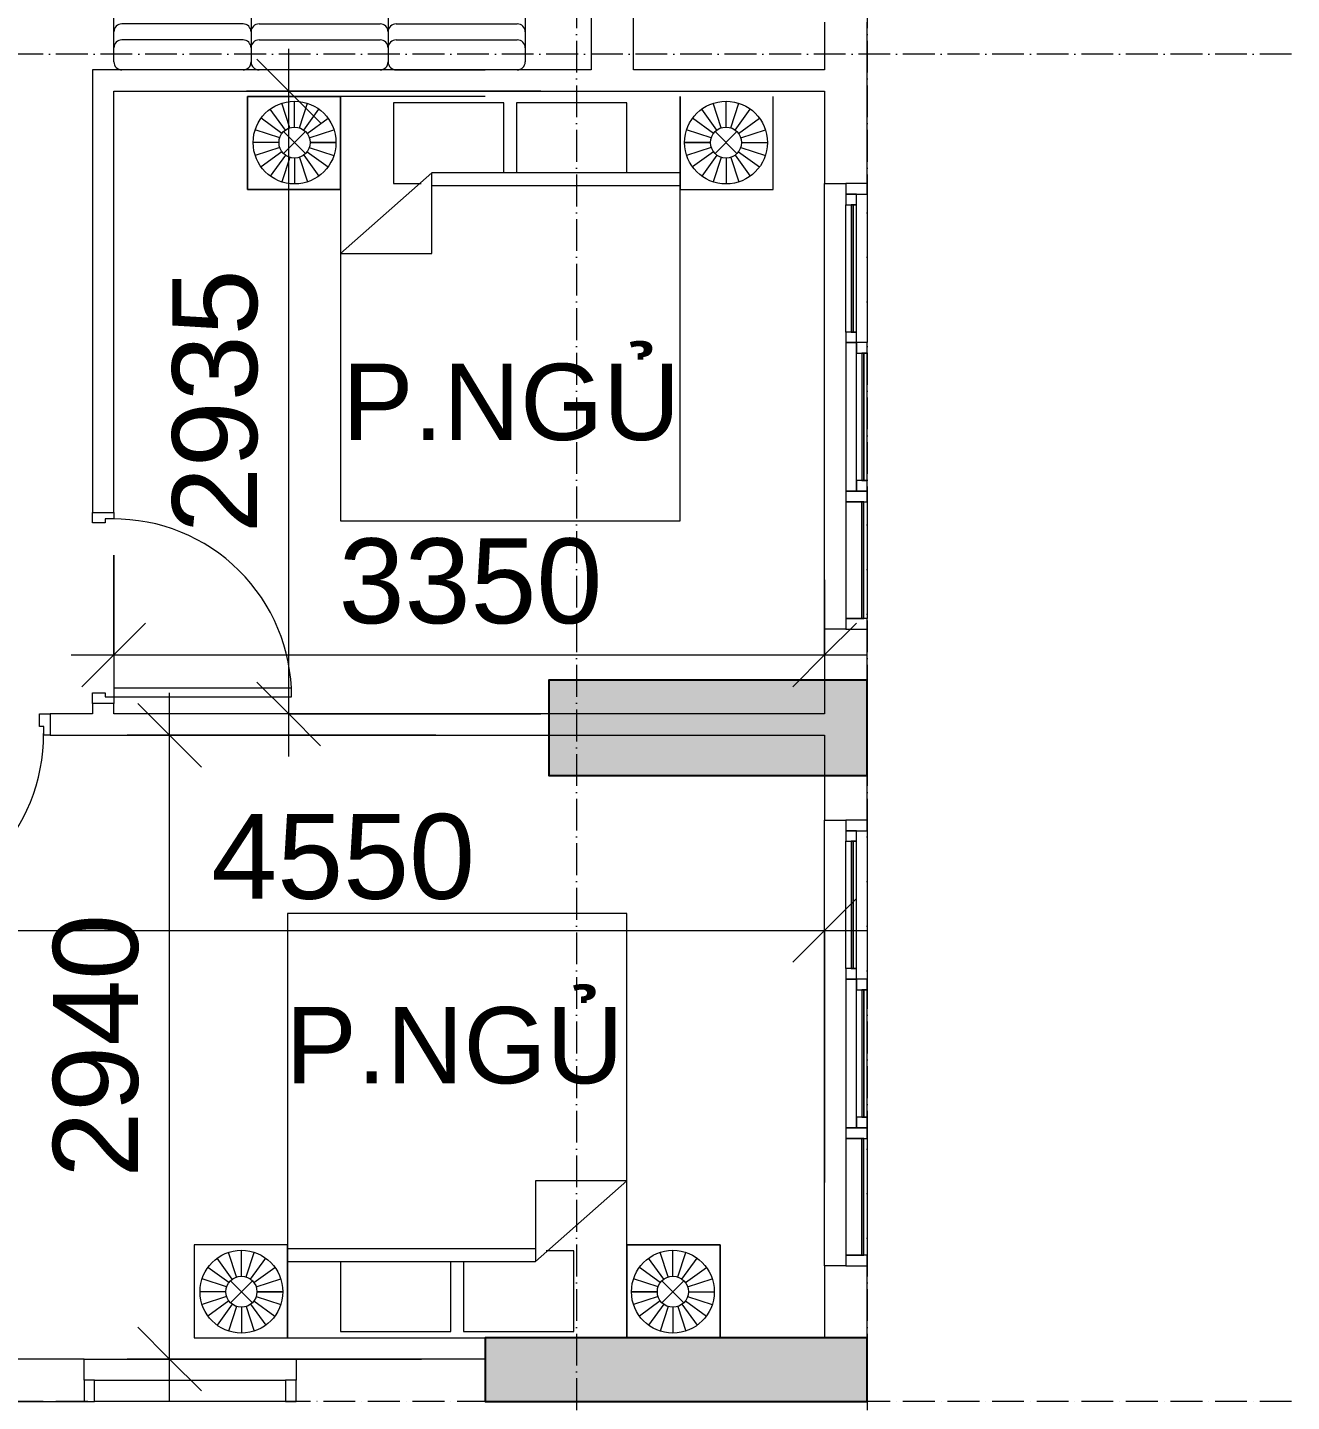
# Model space of a CAD drawing. Header units: millimetres. Extents: x -20144 to 122974, y -38328 to 48263.
# Drawn here: x 37044 to 43001, y 0 to 6475 of the extents above; entities that cross this region are included whole.
import ezdxf

# ---------------------------------------------------------------- set-up
doc = ezdxf.new("R2010")
doc.units = ezdxf.units.MM
doc.linetypes.add('Grid Line', pattern=[4.2, 3, -0.6, 0, -0.6])
for name, color, linetype, lineweight in [('CHU', 181, 'Continuous', 5), ('CUA', 31, 'Continuous', 9), ('DIM', 1, 'Continuous', 5), ('DIM-200', 1, 'Continuous', 5), ('NET-CAT', 3, 'Continuous', 15), ('NET-THAY', 2, 'Continuous', 9), ('THIET BI', 44, 'Continuous', 5), ('TRUC', 225, 'Continuous', 5), ('X-COT HAM$0$LC.HA', 8, 'Continuous', 9)]:
    doc.layers.add(name, color=color, linetype=linetype, lineweight=lineweight)
doc.styles.add('Arial_3', font='arial_0.ttf', dxfattribs={"height": 400})
doc.styles.add('Arial_4', font='arial_0.ttf', dxfattribs={"height": 360})
doc.dimstyles.new('Diagonal_-_2mm_Arial', dxfattribs={"dimscale": 304.8, "dimtxt": 408.10376, "dimasz": 0.984252, "dimexe": 0.656168, "dimexo": 4.593176, "dimgap": 0.098425, "dimtad": 1, "dimdec": 0, "dimzin": 0, "dimdsep": 46, "dimtxsty": 'Arial_3', "dimblk1": 'OBLIQUE', "dimblk2": 'OBLIQUE', "dimsah": 1, "dimcen": 0.09, "dimdle": 0.656168, "dimazin": 0, "dimtfac": 1, "dimtdec": 4, "dimtix": 1, "dimtmove": 0, "dimatfit": 3, "dimfxl": 0, "dimtvp": 1, "dimtolj": 1, "dimtzin": 0, "dimlwd": 9, "dimlwe": 9, "dimarcsym": 0})

# ---------------------------------------------------------------- blocks, each defined once
blk = doc.blocks.new('ALC1807-ASCENT PLAZA-KET CAU_rvt-1-MẶT BẰNG TẦNG 5 ĐẾN TẦNG 22')
at = {"layer": 'X-COT HAM$0$LC.HA'}
h = blk.add_hatch(color=256, dxfattribs=at)
h.dxf.hatch_style = 1
h.paths.add_polyline_path([(41000.5, 2949.9), (41000.5, 3399.9), (39500.5, 3399.9), (39500.5, 2949.9)])
h = blk.add_hatch(color=256, dxfattribs=at)
h.dxf.hatch_style = 1
h.paths.add_polyline_path([(41000.5, -0.1), (41000.5, 299.9), (39200.5, 299.9), (39200.5, -0.1)])
at = {"ltscale": 1000}
for points in [[(41000.5, 2949.9), (41000.5, 3399.9), (39500.5, 3399.9), (39500.5, 2949.9)], [(41000.5, -0.1), (41000.5, 299.9), (39200.5, 299.9), (39200.5, -0.1)]]:
    blk.add_lwpolyline(points, close=True, dxfattribs=at)
blk = doc.blocks.new('X-GIUONG - X-GIUONG 1-1305619-MẶT BẰNG TẦNG 5 ĐẾN TẦNG 22')
at = {"layer": 'THIET BI'}
for p, q in [((-800, 0), (-1239, 0)), ((-1239, 0), (-1239, -439)), ((-1239, 0), (-800, 0)), ((-1239, -439), (-1239, 0)), ((-1059.6, -158.2), (-1131.2, -59.5)), ((-1039.2, -147.8), (-1076.9, -31.8)), ((-1016.6, -144.2), (-1016.6, -22.2)), ((-993.9, -147.8), (-956.3, -31.8)), ((-973.5, -158.2), (-901.9, -59.5)), ((-800, -439), (-800, 0)), ((-118.6, 0), (-800, 0)), ((-800, 0), (-800, -2000)), ((-118.6, 0), (-800, 0)), ((-800, 0), (-800, -439)), ((-800, 0), (-800, -2000)), ((-550, -30), (-550, -410)), ((-30, -30), (-550, -30)), ((-30, -360), (-30, -30)), ((30, -30), (30, -360)), ((550, -30), (30, -30)), ((550, -360), (550, -30)), ((800, 0), (800, -439)), ((800, -2000), (800, 0)), ((800, 0), (800, -439)), ((800, -2000), (800, 0)), ((973.5, -158.2), (901.9, -59.5)), ((993.9, -147.8), (956.3, -31.8)), ((1016.6, -144.2), (1016.6, -22.2)), ((1039.2, -147.8), (1076.9, -31.8)), ((1059.6, -158.2), (1131.2, -59.5)), ((1239, -439), (1239, 0)), ((1239, -439), (1239, 0)), ((-1075.8, -174.4), (-1174.4, -102.7)), ((-957.4, -174.4), (-858.7, -102.7)), ((957.4, -174.4), (858.7, -102.7)), ((1075.8, -174.4), (1174.4, -102.7)), ((-1086.1, -194.8), (-1202.1, -157.1)), ((-1068.3, -269.1), (-964.8, -165.6)), ((-1068.3, -165.6), (-964.8, -269.1)), ((-947, -194.8), (-831, -157.1)), ((947, -194.8), (831, -157.1)), ((1068.3, -269.1), (964.8, -165.6)), ((1068.3, -165.6), (964.8, -269.1)), ((1086.1, -194.8), (1202.1, -157.1)), ((-1089.7, -217.4), (-1211.7, -217.4)), ((-1086.1, -240), (-1202.1, -277.7)), ((-947, -240), (-831, -277.7)), ((-943.4, -217.4), (-821.4, -217.4)), ((-821.4, -217.4), (-943.4, -217.4)), ((943.4, -217.4), (821.4, -217.4)), ((821.4, -217.4), (943.4, -217.4)), ((947, -240), (831, -277.7)), ((1086.1, -240), (1202.1, -277.7)), ((1089.7, -217.4), (1211.7, -217.4)), ((-1075.8, -260.4), (-1174.4, -332.1)), ((-1059.6, -276.6), (-1131.2, -375.2)), ((-1039.2, -287), (-1076.9, -402.9)), ((-1016.6, -290.5), (-1016.6, -412.5)), ((-993.9, -287), (-956.3, -402.9)), ((-973.5, -276.6), (-901.9, -375.2)), ((-957.4, -260.4), (-858.7, -332.1)), ((957.4, -260.4), (858.7, -332.1)), ((973.5, -276.6), (901.9, -375.2)), ((993.9, -287), (956.3, -402.9)), ((1016.6, -290.5), (1016.6, -412.5)), ((1039.2, -287), (1076.9, -402.9)), ((1059.6, -276.6), (1131.2, -375.2)), ((1075.8, -260.4), (1174.4, -332.1)), ((-370, -360), (-800, -740)), ((-370, -740), (-370, -360)), ((800, -360), (-370, -360)), ((-1239, -439), (-800, -439)), ((-800, -439), (-1239, -439)), ((-550, -410), (-420, -410)), ((-370, -420), (800, -420)), ((800, -439), (1239, -439)), ((800, -439), (1239, -439)), ((-800, -740), (-370, -740)), ((-800, -2000), (800, -2000)), ((-800, -2000), (800, -2000))]:
    blk.add_line(p, q, dxfattribs=at)
for centre, radius in [((-1016.6, -217.4), 195.1), ((1016.6, -217.4), 195.1), ((-1016.6, -217.4), 73.2), ((1016.6, -217.4), 73.2)]:
    blk.add_circle(centre, radius, dxfattribs=at)
blk = doc.blocks.new('X-GIUONG - X-GIUONG 1-V2-MẶT BẰNG TẦNG 5 ĐẾN TẦNG 22')
at = {"layer": 'THIET BI'}
for p, q in [((-800, 0), (-1239, 0)), ((-1239, 0), (-1239, -439)), ((-1239, 0), (-800, 0)), ((-1239, -439), (-1239, 0)), ((-1059.6, -158.2), (-1131.2, -59.5)), ((-1039.2, -147.8), (-1076.9, -31.8)), ((-1016.6, -144.2), (-1016.6, -22.2)), ((-993.9, -147.8), (-956.3, -31.8)), ((-973.5, -158.2), (-901.9, -59.5)), ((-800, -439), (-800, 0)), ((800, 0), (-800, 0)), ((-800, 0), (-800, -2000)), ((800, 0), (-800, 0)), ((-800, 0), (-800, -439)), ((-800, 0), (-800, -2000)), ((-550, -30), (-550, -410)), ((-30, -30), (-550, -30)), ((-30, -360), (-30, -30)), ((30, -30), (30, -360)), ((550, -30), (30, -30)), ((550, -360), (550, -30)), ((1239, 0), (800, 0)), ((800, 0), (800, -439)), ((800, -2000), (800, 0)), ((1239, 0), (800, 0)), ((800, 0), (800, -439)), ((800, -2000), (800, 0)), ((973.5, -158.2), (901.9, -59.5)), ((993.9, -147.8), (956.3, -31.8)), ((1016.6, -144.2), (1016.6, -22.2)), ((1039.2, -147.8), (1076.9, -31.8)), ((1059.6, -158.2), (1131.2, -59.5)), ((1239, -439), (1239, 0)), ((1239, -439), (1239, 0)), ((-1075.8, -174.4), (-1174.4, -102.7)), ((-957.4, -174.4), (-858.7, -102.7)), ((957.4, -174.4), (858.7, -102.7)), ((1075.8, -174.4), (1174.4, -102.7)), ((-1086.1, -194.8), (-1202.1, -157.1)), ((-1068.3, -269.1), (-964.8, -165.6)), ((-1068.3, -165.6), (-964.8, -269.1)), ((-947, -194.8), (-831, -157.1)), ((947, -194.8), (831, -157.1)), ((1068.3, -269.1), (964.8, -165.6)), ((1068.3, -165.6), (964.8, -269.1)), ((1086.1, -194.8), (1202.1, -157.1)), ((-1089.7, -217.4), (-1211.7, -217.4)), ((-1086.1, -240), (-1202.1, -277.7)), ((-947, -240), (-831, -277.7)), ((-943.4, -217.4), (-821.4, -217.4)), ((-821.4, -217.4), (-943.4, -217.4)), ((943.4, -217.4), (821.4, -217.4)), ((821.4, -217.4), (943.4, -217.4)), ((947, -240), (831, -277.7)), ((1086.1, -240), (1202.1, -277.7)), ((1089.7, -217.4), (1211.7, -217.4)), ((-1075.8, -260.4), (-1174.4, -332.1)), ((-1059.6, -276.6), (-1131.2, -375.2)), ((-1039.2, -287), (-1076.9, -402.9)), ((-1016.6, -290.5), (-1016.6, -412.5)), ((-993.9, -287), (-956.3, -402.9)), ((-973.5, -276.6), (-901.9, -375.2)), ((-957.4, -260.4), (-858.7, -332.1)), ((957.4, -260.4), (858.7, -332.1)), ((973.5, -276.6), (901.9, -375.2)), ((993.9, -287), (956.3, -402.9)), ((1016.6, -290.5), (1016.6, -412.5)), ((1039.2, -287), (1076.9, -402.9)), ((1059.6, -276.6), (1131.2, -375.2)), ((1075.8, -260.4), (1174.4, -332.1)), ((-370, -360), (-800, -740)), ((-370, -740), (-370, -360)), ((800, -360), (-370, -360)), ((-1239, -439), (-800, -439)), ((-800, -439), (-1239, -439)), ((-550, -410), (-420, -410)), ((-370, -420), (800, -420)), ((800, -439), (1239, -439)), ((800, -439), (1239, -439)), ((-800, -740), (-370, -740)), ((-800, -2000), (800, -2000)), ((-800, -2000), (800, -2000))]:
    blk.add_line(p, q, dxfattribs=at)
for centre, radius in [((-1016.6, -217.4), 195.1), ((1016.6, -217.4), 195.1), ((-1016.6, -217.4), 73.2), ((1016.6, -217.4), 73.2)]:
    blk.add_circle(centre, radius, dxfattribs=at)
blk = doc.blocks.new('CUA PHONG NGU - Type 1-1365695-MẶT BẰNG TẦNG 5 ĐẾN TẦNG 22')
at = {"layer": 'CUA', "lineweight": 5}
for p, q in [((-348.5, -52.3), (-348.5, 47.7)), ((-348.5, 47.7), (-298.5, 47.7)), ((-298.5, 47.7), (-298.5, -11.3)), ((501.5, 47.7), (551.5, 47.7)), ((501.5, -11.3), (501.5, 47.7)), ((551.5, 47.7), (551.5, -52.3)), ((-318.5, -52.3), (-348.5, -52.3)), ((-318.5, -11.3), (-318.5, -52.3)), ((-298.5, -11.3), (-318.5, -11.3)), ((521.5, -11.3), (501.5, -11.3)), ((521.5, -52.3), (521.5, -11.3)), ((551.5, -52.3), (521.5, -52.3))]:
    blk.add_line(p, q, dxfattribs=at)
at = {"layer": 'CUA'}
for p, q in [((-277.5, -52.3), (-317.5, -52.3)), ((-317.5, -52.3), (-317.5, -890.3)), ((-277.5, -890.3), (-277.5, -52.3)), ((-317.5, -890.3), (-277.5, -890.3))]:
    blk.add_line(p, q, dxfattribs=at)
at = {"layer": 'CUA', "lineweight": 5}
blk.add_arc((-317.5, -52.3), 838, 270, 0.5, dxfattribs=at)
blk = doc.blocks.new('X-PHONG NGU 2 - X-PHONG NGU 2_Recovery_-1759957-MẶT BẰNG TẦNG 5 ĐẾN TẦNG 22')
at = {"layer": 'CUA'}
for p, q in [((-1000, 0), (-1050, 0)), ((-1050, 0), (-1050, -100)), ((-450, 0), (-1000, 0)), ((-1000, 0), (-1000, -75)), ((-1000, -100), (-1000, 0)), ((-450, -75), (-450, 0)), ((-400, 0), (-450, 0)), ((-450, 0), (-450, -100)), ((300, 0), (-400, 0)), ((-400, 0), (-400, -50)), ((-400, -100), (-400, 0)), ((300, -50), (300, 0)), ((350, 0), (300, 0)), ((300, 0), (300, -50)), ((350, -50), (350, 0)), ((350, 0), (950, 0)), ((1000, 0), (950, 0)), ((950, 0), (950, -50)), ((1050, 0), (1000, 0)), ((1000, 0), (1000, -100)), ((1000, -50), (1000, 0)), ((1050, -100), (1050, 0)), ((-400, -50), (300, -50)), ((-350, -50), (-400, -50)), ((-400, -50), (-400, -100)), ((-350, -100), (-350, -50)), ((300, -50), (250, -50)), ((250, -50), (250, -100)), ((300, -50), (350, -50)), ((300, -100), (300, -50)), ((950, -25), (350, -25)), ((350, -25), (350, -35)), ((350, -35), (950, -35)), ((950, -35), (350, -35)), ((350, -35), (350, -50)), ((350, -50), (950, -50)), ((950, -35), (950, -25)), ((950, -50), (950, -35)), ((950, -50), (1000, -50)), ((-1050, -100), (-1000, -100)), ((-450, -75), (-1000, -75)), ((-1000, -75), (-1000, -85)), ((-1000, -75), (-450, -75)), ((-1000, -85), (-450, -85)), ((-450, -100), (-1000, -100)), ((-450, -85), (-450, -75)), ((-450, -100), (-400, -100)), ((-400, -100), (-350, -100)), ((250, -75), (-350, -75)), ((-350, -75), (-350, -85)), ((-350, -85), (250, -85)), ((250, -85), (-350, -85)), ((-350, -85), (-350, -100)), ((-350, -100), (250, -100)), ((250, -85), (250, -75)), ((250, -100), (250, -85)), ((250, -100), (300, -100)), ((1000, -100), (300, -100)), ((1000, -100), (1050, -100))]:
    blk.add_line(p, q, dxfattribs=at)
blk = doc.blocks.new('X-PHONG NGU 3 - X-PHONG NGU 2_Recovery_-1383719-MẶT BẰNG TẦNG 5 ĐẾN TẦNG 22')
at = {"layer": 'CUA'}
for p, q in [((-450, 0), (-500, 0)), ((-500, 0), (-500, -100)), ((-450, -100), (-450, 0)), ((-450, 0), (450, 0)), ((500, 0), (450, 0)), ((450, 0), (450, -100)), ((500, -100), (500, 0)), ((-500, -100), (-450, -100)), ((450, -100), (-450, -100)), ((450, -100), (500, -100))]:
    blk.add_line(p, q, dxfattribs=at)
blk = doc.blocks.new('X-SOFA - X-SOFA-1305587-MẶT BẰNG TẦNG 5 ĐẾN TẦNG 22')
at = {"layer": 'THIET BI'}
for p, q in [((-658.4, 959.8), (-658.4, 978.7)), ((-644.3, 992.8), (-295.7, 992.8)), ((-281.5, 978.7), (-281.5, 959.8)), ((-753.8, 360.8), (-753.8, 931.5)), ((-716.2, 969.2), (-658.4, 969.2)), ((-295.7, 945.7), (-644.3, 945.7)), ((-281.5, 969.2), (-103.7, 969.2)), ((-216.7, 360.8), (-216.7, 931.5)), ((-141.3, 360.8), (-141.3, 931.5)), ((-103.7, 969.2), (-37.7, 969.2)), ((0, 360.8), (0, 780)), ((-1250, 325), (-1900, 325)), ((-1900, 325), (-1900, -325)), ((-1900, 325), (-1900, -325)), ((-1250, 325), (-1900, 325)), ((-1250, -325), (-1250, 325)), ((-1250, -325), (-1250, 325)), ((-753.8, -285.4), (-753.8, 285.4)), ((-716.2, 323.1), (-103.7, 323.1)), ((-216.7, -285.4), (-216.7, 285.4)), ((-141.3, -285.4), (-141.3, 285.4)), ((-103.7, 323.1), (-37.7, 323.1)), ((0, 285.4), (0, -285.4)), ((-716.2, -323.1), (-37.7, -323.1)), ((-1900, -325), (-1250, -325)), ((-1900, -325), (-1250, -325)), ((-753.8, -360.8), (-753.8, -931.5)), ((-216.7, -360.8), (-216.7, -931.5)), ((-141.3, -360.8), (-141.3, -931.5)), ((0, -360.8), (0, -931.5)), ((-716.2, -969.2), (-658.4, -969.2)), ((-658.4, -959.8), (-658.4, -978.7)), ((-295.7, -945.7), (-644.3, -945.7)), ((-281.5, -978.7), (-281.5, -959.8)), ((-103.7, -969.2), (-281.5, -969.2)), ((-37.7, -969.2), (-103.7, -969.2)), ((-644.3, -992.8), (-295.7, -992.8))]:
    blk.add_line(p, q, dxfattribs=at)
for centre, radius, start, end in [((-644.3, 978.7), 14.1, 90, 180), ((-295.7, 978.7), 14.1, 360, 90), ((-716.2, 931.5), 37.7, 90, 180), ((-644.3, 959.8), 14.1, 180, 270), ((-295.7, 959.8), 14.1, 270, 0), ((-179, 931.5), 37.7, 90, 180), ((-103.7, 931.5), 37.7, 90, 180), ((-37.7, 931.5), 37.7, 360, 90), ((-716.2, 360.8), 37.7, 180, 270), ((-179, 360.8), 37.7, 180, 270), ((-103.7, 360.8), 37.7, 180, 270), ((-37.7, 360.8), 37.7, 270, 0), ((-716.2, 285.4), 37.7, 90, 180), ((-179, 285.4), 37.7, 90, 180), ((-103.7, 285.4), 37.7, 90, 180), ((-37.7, 285.4), 37.7, 360, 90), ((-716.2, -285.4), 37.7, 180, 270), ((-716.2, -360.8), 37.7, 90, 180), ((-179, -285.4), 37.7, 180, 270), ((-179, -360.8), 37.7, 90, 180), ((-103.7, -285.4), 37.7, 180, 270), ((-103.7, -360.8), 37.7, 90, 180), ((-37.7, -285.4), 37.7, 270, 0), ((-37.7, -360.8), 37.7, 360, 90), ((-716.2, -931.5), 37.7, 180, 270), ((-644.3, -959.8), 14.1, 90, 180), ((-295.7, -959.8), 14.1, 360, 90), ((-179, -931.5), 37.7, 180, 270), ((-103.7, -931.5), 37.7, 180, 270), ((-37.7, -931.5), 37.7, 270, 0), ((-644.3, -978.7), 14.1, 180, 270), ((-295.7, -978.7), 14.1, 270, 0)]:
    blk.add_arc(centre, radius, start, end, dxfattribs=at)
blk = doc.blocks.new('DIMBLOCK46-MẶT BẰNG TẦNG 5 ĐẾN TẦNG 22')
at = {"layer": 'DIM-200', "lineweight": 9, "transparency": 16777216}
for p, q in [((36250.5, 1031.8), (36250.5, 2419.6)), ((40800.5, 1031.8), (40800.5, 2419.6)), ((36250.5, 2219.6), (36400.5, 2369.6)), ((40800.5, 2219.6), (40950.5, 2369.6)), ((36050.5, 2219.6), (41000.5, 2219.6)), ((36250.5, 2219.6), (36100.5, 2069.6)), ((36250.5, 2219.6), (36250.5, 1031.8)), ((40800.5, 2219.6), (40650.5, 2069.6)), ((40800.5, 2219.6), (40800.5, 1031.8))]:
    blk.add_line(p, q, dxfattribs=at)
at = {"layer": 'DIM-200', "color": 0, "lineweight": 9, "transparency": 16777216, "insert": (37910.2, 2768.9), "char_height": 400, "width": 1476.708, "attachment_point": 1, "line_spacing_factor": 0.941778, "style": 'Arial_3'}
blk.add_mtext('4550', dxfattribs=at)
blk = doc.blocks.new('_Oblique')
at = {"color": 0, "linetype": 'ByBlock', "lineweight": -2}
blk.add_line((-0.5, -0.5), (0.5, 0.5), dxfattribs=at)
blk = doc.blocks.new('DIMBLOCK47-MẶT BẰNG TẦNG 5 ĐẾN TẦNG 22')
at = {"layer": 'DIM-200', "lineweight": 9, "transparency": 16777216}
for p, q in [((37713.6, -0.1), (37713.6, 3339.9)), ((37713.6, 3139.9), (37563.6, 3289.9)), ((38967.6, 3139.9), (37513.6, 3139.9)), ((37713.6, 3139.9), (37863.6, 2989.9)), ((37713.6, 3139.9), (38967.6, 3139.9)), ((37713.6, 199.9), (37563.6, 349.9)), ((38901.5, 199.9), (37513.6, 199.9)), ((37713.6, 199.9), (37863.6, 49.9)), ((37713.6, 199.9), (38901.5, 199.9))]:
    blk.add_line(p, q, dxfattribs=at)
at = {"layer": 'DIM-200', "color": 0, "lineweight": 9, "transparency": 16777216, "insert": (37164.3, 1054.6), "char_height": 400, "width": 1476.708, "attachment_point": 1, "rotation": 90, "line_spacing_factor": 0.941778, "style": 'Arial_3'}
blk.add_mtext('2940', dxfattribs=at)
blk = doc.blocks.new('DIMBLOCK48-MẶT BẰNG TẦNG 5 ĐẾN TẦNG 22')
at = {"layer": 'DIM-200', "lineweight": 9, "transparency": 16777216}
for p, q in [((38275.4, 3039.9), (38275.4, 6374.9)), ((38275.4, 6174.9), (38125.4, 6324.9)), ((39463.3, 6174.9), (38075.4, 6174.9)), ((38275.4, 6174.9), (38425.4, 6024.9)), ((38275.4, 6174.9), (39463.3, 6174.9)), ((38275.4, 3239.9), (38125.4, 3389.9)), ((39463.3, 3239.9), (38075.4, 3239.9)), ((38275.4, 3239.9), (38425.4, 3089.9)), ((38275.4, 3239.9), (39463.3, 3239.9))]:
    blk.add_line(p, q, dxfattribs=at)
at = {"layer": 'DIM-200', "color": 0, "lineweight": 9, "transparency": 16777216, "insert": (37726.1, 4092.1), "char_height": 400, "width": 1476.708, "attachment_point": 1, "rotation": 90, "line_spacing_factor": 0.941778, "style": 'Arial_3'}
blk.add_mtext('2935', dxfattribs=at)
blk = doc.blocks.new('DIMBLOCK49-MẶT BẰNG TẦNG 5 ĐẾN TẦNG 22')
at = {"layer": 'DIM-200', "lineweight": 9, "transparency": 16777216}
for p, q in [((37450.5, 3987.6), (37450.5, 3318)), ((37450.5, 3518), (37450.5, 3987.6)), ((40800.5, 3871.5), (40800.5, 3318)), ((40800.5, 3518), (40800.5, 3871.5)), ((37450.5, 3518), (37600.5, 3668)), ((40800.5, 3518), (40950.5, 3668)), ((37250.5, 3518), (41000.5, 3518)), ((37450.5, 3518), (37300.5, 3368)), ((40800.5, 3518), (40650.5, 3368))]:
    blk.add_line(p, q, dxfattribs=at)
at = {"layer": 'DIM-200', "color": 0, "lineweight": 9, "transparency": 16777216, "insert": (38510.2, 4067.3), "char_height": 400, "width": 1476.708, "attachment_point": 1, "line_spacing_factor": 0.941778, "style": 'Arial_3'}
blk.add_mtext('3350', dxfattribs=at)

msp = doc.modelspace()

# ---------------------------------------------------------------- linework, layer by layer
at = {"layer": 'NET-CAT'}
for p, q in [((39700.5, 6749.9), (39700.5, 6274.9)), ((39900.5, 6274.9), (39900.5, 6749.9)), ((40800.5, 6499.9), (40800.5, 6274.9)), ((41000.5, 5739.9), (41000.5, 6499.9)), ((37350.5, 6274.9), (37350.5, 4189.9)), ((39700.5, 6274.9), (37350.5, 6274.9)), ((40800.5, 6274.9), (39900.5, 6274.9)), ((37450.5, 4189.9), (37450.5, 6174.9)), ((37450.5, 6174.9), (40800.5, 6174.9)), ((40800.5, 6174.9), (40800.5, 5739.9)), ((40800.5, 5739.9), (40900.5, 5739.9)), ((37350.5, 4189.9), (37450.5, 4189.9)), ((40800.5, 3639.9), (40800.5, 3239.9)), ((40900.5, 3639.9), (40800.5, 3639.9)), ((41000.5, 2739.9), (41000.5, 3639.9)), ((37350.5, 3239.9), (37150.5, 3239.9)), ((37150.5, 3239.9), (37150.5, 3139.9)), ((37450.5, 3289.9), (37350.5, 3289.9)), ((37350.5, 3289.9), (37350.5, 3239.9)), ((37450.5, 3239.9), (37450.5, 3289.9)), ((40800.5, 3239.9), (37450.5, 3239.9)), ((37150.5, 3139.9), (40800.5, 3139.9)), ((40800.5, 3139.9), (40800.5, 2739.9)), ((40800.5, 2739.9), (40900.5, 2739.9)), ((40800.5, 639.9), (40800.5, 299.9)), ((40900.5, 639.9), (40800.5, 639.9)), ((41000.5, 299.9), (41000.5, 639.9)), ((37310.5, 199.9), (36250.5, 199.9)), ((37310.5, 99.9), (37310.5, 199.9)), ((39200.5, 199.9), (38310.5, 199.9)), ((38310.5, 199.9), (38310.5, 99.9)), ((35801.3, -0.1), (37310.5, -0.1))]:
    msp.add_line(p, q, dxfattribs=at)
at = {"layer": 'NET-THAY'}
for p, q in [((40800.5, 3639.9), (40800.5, 5739.9)), ((40800.5, 639.9), (40800.5, 2739.9)), ((37310.5, 199.9), (38310.5, 199.9))]:
    msp.add_line(p, q, dxfattribs=at)
at = {"layer": 'TRUC', "linetype": 'Grid Line', "ltscale": 50}
for p, q in [((39630.5, 43599.9), (39630.5, -7167.6)), ((41000.5, 43599.9), (41000.5, -4500.1)), ((43000.5, 6349.9), (-12092.4, 6349.9)), ((43000.5, -0.1), (-12092.4, -0.1))]:
    msp.add_line(p, q, dxfattribs=at)

# ---------------------------------------------------------------- block references
at = {"lineweight": 5}
msp.add_blockref('ALC1807-ASCENT PLAZA-KET CAU_rvt-1-MẶT BẰNG TẦNG 5 ĐẾN TẦNG 22', (0, 0), dxfattribs=at)
at = {"layer": 'CUA', "rotation": 89.99999999999993}
for name, p in [('X-PHONG NGU 2 - X-PHONG NGU 2_Recovery_-1759957-MẶT BẰNG TẦNG 5 ĐẾN TẦNG 22', (40900.5, 4689.9)), ('CUA PHONG NGU - Type 1-1365695-MẶT BẰNG TẦNG 5 ĐẾN TẦNG 22', (37398.3, 3638.5)), ('X-PHONG NGU 2 - X-PHONG NGU 2_Recovery_-1759957-MẶT BẰNG TẦNG 5 ĐẾN TẦNG 22', (40900.5, 1689.9))]:
    msp.add_blockref(name, p, dxfattribs=at)
at = {"layer": 'CUA'}
for name, p in [('CUA PHONG NGU - Type 1-1365695-MẶT BẰNG TẦNG 5 ĐẾN TẦNG 22', (36599.1, 3192.2)), ('X-PHONG NGU 3 - X-PHONG NGU 2_Recovery_-1383719-MẶT BẰNG TẦNG 5 ĐẾN TẦNG 22', (37810.5, 99.9))]:
    msp.add_blockref(name, p, dxfattribs=at)
at = {"layer": 'THIET BI'}
for name, p, rotation in [('X-SOFA - X-SOFA-1305587-MẶT BẰNG TẦNG 5 ĐẾN TẦNG 22', (38420.5, 6274.9), 269.9999999999995), ('X-GIUONG - X-GIUONG 1-V2-MẶT BẰNG TẦNG 5 ĐẾN TẦNG 22', (39068.7, 300), 180)]:
    msp.add_blockref(name, p, dxfattribs=dict(at, rotation=rotation))
msp.add_blockref('X-GIUONG - X-GIUONG 1-1305619-MẶT BẰNG TẦNG 5 ĐẾN TẦNG 22', (39319.1, 6149.9), dxfattribs=at)

# ---------------------------------------------------------------- texts
at = {"layer": 'CHU', "color": 7, "char_height": 360, "width": 1577.62, "attachment_point": 3, "line_spacing_factor": 0.936439, "style": 'Arial_4'}
for insert in [(40120, 4890.6), (39852.9, 1859.2)]:
    msp.add_mtext('\\pt2540.0016,5079.9996,7620.0012,10159.9992,12700.0008,15239.9988,17780.0004,20319.9984,22860,25400.0016,27939.9996,30480.0012,33019.9992,35560.0008,38099.9988,40640.0004,43179.9984,45720,48260.0016,50799.9996,53340.0012,55879.9992,58420.0008,60959.9988,63500.0004,66039.9984,68580,71120.0016,73659.9996,76200.0012,78739.9992,81280.0008;P.NGỦ', dxfattribs=dict(at, insert=insert))

# ---------------------------------------------------------------- dimensions: what is measured, and where the dimension line sits
at = {"layer": 'DIM', "lineweight": 9}
for base, p1, p2, override, picture, middle in [((38275.4, 6174.9), (38063.3, 3239.9), (38063.3, 6174.9), {"dimpost": '<>', "dimfxl": 2935}, 'DIMBLOCK48-MẶT BẰNG TẦNG 5 ĐẾN TẦNG 22', (38041, 4707.4)), ((37713.6, 3139.9), (37501.5, 199.9), (37567.6, 3139.9), {"dimpost": '<>', "dimfxl": 2940.743421}, 'DIMBLOCK47-MẶT BẰNG TẦNG 5 ĐẾN TẦNG 22', (37479.4, 1669.9))]:
    dim = msp.add_linear_dim(base=base, p1=p1, p2=p2, angle=90, dimstyle='Diagonal_-_2mm_Arial', override=override, dxfattribs=at)
    dim.commit()
    dim.dimension.update_dxf_attribs({"geometry": picture, "text_midpoint": middle})
for base, p1, p2, override, picture, middle in [((40800.5, 3518), (37450.5, 5387.6), (40800.5, 5271.5), {"dimpost": '<>', "dimfxl": 3352.012239}, 'DIMBLOCK49-MẶT BẰNG TẦNG 5 ĐẾN TẦNG 22', (39125.5, 3752.4)), ((40800.5, 2219.6), (36250.5, 2431.8), (40800.5, 2431.8), {"dimpost": '<>', "dimfxl": 4550}, 'DIMBLOCK46-MẶT BẰNG TẦNG 5 ĐẾN TẦNG 22', (38525.5, 2453.9))]:
    dim = msp.add_linear_dim(base=base, p1=p1, p2=p2, dimstyle='Diagonal_-_2mm_Arial', override=override, dxfattribs=at)
    dim.commit()
    dim.dimension.update_dxf_attribs({"geometry": picture, "text_midpoint": middle})

doc.saveas('drawing.dxf')
